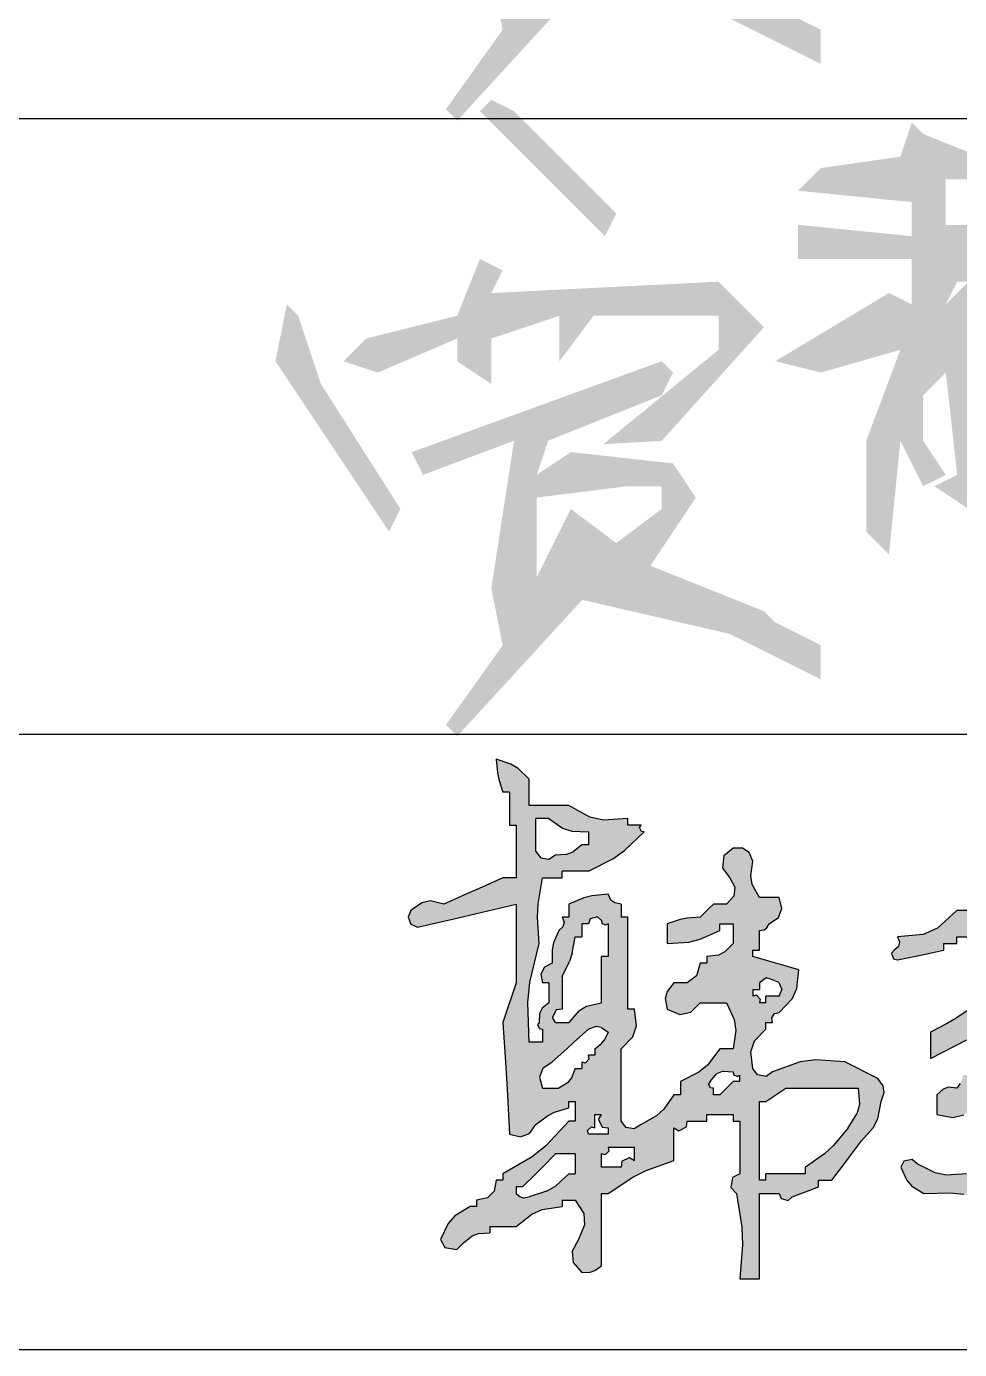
# Model space of a CAD drawing. Extents: x 6128144 to 12201635, y -1670122 to -706096.
# Drawn here: x 6675517 to 6676502, y -751340 to -749942 of the extents above; entities that cross this region are included whole.
import ezdxf

# ---------------------------------------------------------------- set-up
doc = ezdxf.new("R2010")
doc.units = 0
doc.header["$LTSCALE"] = 1000
doc.header["$MEASUREMENT"] = 0
doc.layers.get('0').update_dxf_attribs({"linetype": 'CONTINUOUS'})

# ---------------------------------------------------------------- blocks, each defined once
blk = doc.blocks.new('韩超')
h = blk.add_hatch(color=256)
h.dxf.hatch_style = 1
h.paths.add_polyline_path([(0.787849, 0.514197), (0.777955, 0.527898), (0.77346, 0.562754), (0.78123, 0.586063), (0.805739, 0.61125), (0.805739, 0.625142), (0.819631, 0.625142), (0.818004, 0.635027), (0.823773, 0.643681), (0.833523, 0.64598), (0.860867, 0.674873), (0.870953, 0.696725), (0.875199, 0.736279), (0.836353, 0.74757), (0.816903, 0.753127), (0.777955, 0.764063), (0.777955, 0.777955), (0.791847, 0.777955), (0.791847, 0.819631), (0.801775, 0.820971), (0.80763, 0.824875), (0.812685, 0.833523), (0.832189, 0.847055), (0.839321, 0.866071), (0.833523, 0.889091), (0.791847, 0.889091), (0.776856, 0.916298), (0.7735, 0.934755), (0.777955, 0.965498), (0.770329, 0.984025), (0.756314, 0.993368), (0.736279, 0.993282), (0.716867, 0.977277), (0.713907, 0.950644), (0.729333, 0.930768), (0.740061, 0.911103), (0.737625, 0.891618), (0.722387, 0.875199), (0.694603, 0.875199), (0.683489, 0.864086), (0.677932, 0.858529), (0.666819, 0.847415), (0.638572, 0.845181), (0.624291, 0.842325), (0.597358, 0.833523), (0.597358, 0.791847), (0.643081, 0.794876), (0.666726, 0.800787), (0.708495, 0.819631), (0.708495, 0.833523), (0.736279, 0.833523), (0.736279, 0.791847), (0.718733, 0.774249), (0.705317, 0.767541), (0.680711, 0.764063), (0.680711, 0.750171), (0.666819, 0.750171), (0.658732, 0.72359), (0.639033, 0.708815), (0.61125, 0.708495), (0.596777, 0.690733), (0.592946, 0.675409), (0.597358, 0.652926), (0.623512, 0.642026), (0.64687, 0.646697), (0.666819, 0.666819), (0.722387, 0.666819), (0.738834, 0.631134), (0.742077, 0.608437), (0.736279, 0.569574), (0.708495, 0.569574), (0.682162, 0.535076), (0.663824, 0.519794), (0.625142, 0.500114), (0.625142, 0.47233), (0.61125, 0.47233), (0.589715, 0.441777), (0.574435, 0.428025), (0.54179, 0.409816), (0.527664, 0.400538), (0.510468, 0.403404), (0.500114, 0.416762), (0.500114, 0.569574), (0.524623, 0.594762), (0.532393, 0.618071), (0.527898, 0.652926), (0.514006, 0.652926), (0.514006, 0.847415), (0.500114, 0.847415), (0.500114, 0.875199), (0.486416, 0.877514), (0.478388, 0.883536), (0.47233, 0.896037), (0.438162, 0.892345), (0.420863, 0.888021), (0.388977, 0.875199), (0.388977, 0.847415), (0.375085, 0.847415), (0.379444, 0.836821), (0.376971, 0.826928), (0.368139, 0.819631), (0.356965, 0.793593), (0.353947, 0.778504), (0.354247, 0.750171), (0.337644, 0.741703), (0.330222, 0.726858), (0.333409, 0.708495), (0.347301, 0.708495), (0.347301, 0.666819), (0.332737, 0.655189), (0.327028, 0.643772), (0.326463, 0.625142), (0.32344, 0.619715), (0.327253, 0.612088), (0.333409, 0.61125), (0.333409, 0.583466), (0.305625, 0.583466), (0.302565, 0.667178), (0.306887, 0.710398), (0.326463, 0.791847), (0.3234, 0.8474), (0.32482, 0.875797), (0.333409, 0.930768), (0.375085, 0.930768), (0.375085, 0.94466), (0.430654, 0.94466), (0.482374, 0.970498), (0.50707, 0.987931), (0.548736, 1.028012), (0.542559, 1.028676), (0.538615, 1.036564), (0.54179, 1.041904), (0.514006, 1.041904), (0.514006, 1.055796), (0.462884, 1.052445), (0.433869, 1.058893), (0.388977, 1.08358), (0.305625, 1.08358), (0.305625, 1.139148), (0.281985, 1.161307), (0.266841, 1.170393), (0.236165, 1.180825), (0.238399, 1.152578), (0.241255, 1.138297), (0.250057, 1.111364), (0.263949, 1.111364), (0.263949, 1.041904), (0.277841, 1.041904), (0.277841, 0.930768), (0.250057, 0.930768), (0.200194, 0.90821), (0.175186, 0.897095), (0.125028, 0.875199), (0.097454, 0.881715), (0.078516, 0.877928), (0.055568, 0.861307), (0.050109, 0.847376), (0.0559, 0.8329), (0.06946, 0.826577), (0.152955, 0.845407), (0.194635, 0.855133), (0.277841, 0.875199), (0.277841, 0.708495), (0.266727, 0.675154), (0.261171, 0.658483), (0.250057, 0.625142), (0.255939, 0.530696), (0.258718, 0.483462), (0.263949, 0.388977), (0.286969, 0.38318), (0.305985, 0.390311), (0.319517, 0.409816), (0.344599, 0.428141), (0.359268, 0.435475), (0.388977, 0.444546), (0.388977, 0.458438), (0.40287, 0.458438), (0.40287, 0.416762), (0.388977, 0.416762), (0.340729, 0.364454), (0.31168, 0.341215), (0.250057, 0.305625), (0.250057, 0.291733), (0.236165, 0.291733), (0.231424, 0.268639), (0.217583, 0.254798), (0.194489, 0.250057), (0.194489, 0.236165), (0.180597, 0.236165), (0.148793, 0.216524), (0.134276, 0.200394), (0.118082, 0.166705), (0.127514, 0.14947), (0.152825, 0.145854), (0.166705, 0.159759), (0.185336, 0.17447), (0.198563, 0.17943), (0.222273, 0.180597), (0.222273, 0.194489), (0.277841, 0.194489), (0.311245, 0.220472), (0.333233, 0.229896), (0.375085, 0.236165), (0.375085, 0.250057), (0.40287, 0.250057), (0.420685, 0.221738), (0.422698, 0.197582), (0.409816, 0.166705), (0.396068, 0.142401), (0.398473, 0.118345), (0.416762, 0.097244), (0.43433, 0.097627), (0.444154, 0.100901), (0.458438, 0.111136), (0.458438, 0.263949), (0.47233, 0.263949), (0.524193, 0.298154), (0.552768, 0.312442), (0.61125, 0.333409), (0.61125, 0.40287), (0.621931, 0.39652), (0.637706, 0.404407), (0.639034, 0.416762), (0.680711, 0.416762), (0.680711, 0.430654), (0.736279, 0.430654), (0.736279, 0.416762), (0.750171, 0.416762), (0.750171, 0.305625), (0.735269, 0.297653), (0.731714, 0.276323), (0.743225, 0.263949), (0.754517, 0.192544), (0.755945, 0.155413), (0.750171, 0.083352), (0.791847, 0.083352), (0.791847, 0.263949), (0.833523, 0.263949), (0.837499, 0.253205), (0.852744, 0.249394), (0.861307, 0.257003), (0.883535, 0.265338), (0.894648, 0.269506), (0.916876, 0.277841), (0.916876, 0.291733), (0.94466, 0.291733), (0.969894, 0.324902), (0.982398, 0.341574), (1.007174, 0.375085), (1.032146, 0.402761), (1.041693, 0.421855), (1.04885, 0.458438), (1.055218, 0.477023), (1.053221, 0.491001), (1.041904, 0.50706), (0.972444, 0.54179), (0.910919, 0.546316), (0.877697, 0.541786), (0.819631, 0.520952), (0.805828, 0.5112)])
h.paths.add_polyline_path([(0.791847, 0.458438), (0.805739, 0.458438), (0.82241, 0.469551), (0.847415, 0.486222), (1.000228, 0.486222), (1.003038, 0.45197), (0.997988, 0.431769), (0.97939, 0.40287), (0.948039, 0.36501), (0.929334, 0.347744), (0.889091, 0.319517), (0.889091, 0.305625), (0.805739, 0.305625), (0.805739, 0.291733), (0.791847, 0.291733)], flags=16)
h.paths.add_polyline_path([(0.750171, 0.500114), (0.736279, 0.500114), (0.725165, 0.489), (0.719608, 0.483443), (0.708495, 0.47233), (0.694603, 0.47233), (0.694603, 0.486222), (0.688447, 0.48706), (0.684633, 0.494686), (0.687657, 0.500114), (0.701182, 0.516386), (0.715167, 0.52238), (0.736279, 0.520952), (0.736943, 0.514775), (0.744831, 0.510831), (0.750171, 0.514006)], flags=16)
h.paths.add_polyline_path([(0.791847, 0.666819), (0.793521, 0.674497), (0.785633, 0.682384), (0.777955, 0.680711), (0.777955, 0.694603), (0.791847, 0.694603), (0.792194, 0.70849), (0.806202, 0.718996), (0.819631, 0.715441), (0.833192, 0.709118), (0.838982, 0.694641), (0.833523, 0.680711), (0.805739, 0.680711), (0.805739, 0.666819)], flags=16)
h.paths.add_polyline_path([(0.527898, 0.361193), (0.527898, 0.333409), (0.517217, 0.339759), (0.501443, 0.331871), (0.500114, 0.319517), (0.458438, 0.319517), (0.458438, 0.347301), (0.466116, 0.345628), (0.474003, 0.353515), (0.47233, 0.361193)], flags=16)
h.paths.add_polyline_path([(0.47233, 0.40287), (0.47233, 0.388977), (0.430654, 0.388977), (0.42898, 0.396656), (0.436867, 0.404543), (0.444546, 0.40287), (0.444546, 0.430654), (0.458438, 0.430654), (0.452088, 0.419973), (0.459976, 0.404198)], flags=16)
h.paths.add_polyline_path([(0.47233, 0.604304), (0.464836, 0.588169), (0.458643, 0.580427), (0.444546, 0.569574), (0.444546, 0.555682), (0.430654, 0.555682), (0.432327, 0.548004), (0.42444, 0.540117), (0.416762, 0.54179), (0.416762, 0.527898), (0.40287, 0.527898), (0.39467, 0.507807), (0.386422, 0.49791), (0.368139, 0.486222), (0.333409, 0.486222), (0.327612, 0.509242), (0.334743, 0.528258), (0.354247, 0.54179), (0.384775, 0.569612), (0.400056, 0.583504), (0.430654, 0.61125), (0.446814, 0.616197), (0.458647, 0.614224)], flags=16)
h.paths.add_polyline_path([(0.458438, 0.666819), (0.426908, 0.659351), (0.410404, 0.649448), (0.388977, 0.625142), (0.361193, 0.625142), (0.354844, 0.635823), (0.362731, 0.651598), (0.375085, 0.652926), (0.375085, 0.722387), (0.390598, 0.753922), (0.396359, 0.771203), (0.40287, 0.805739), (0.416762, 0.805739), (0.416762, 0.833523), (0.430654, 0.833523), (0.434629, 0.844267), (0.449874, 0.848078), (0.458438, 0.840469), (0.459102, 0.834292), (0.466989, 0.830348), (0.47233, 0.833523), (0.47233, 0.764063), (0.458438, 0.764063)], flags=16)
h.paths.add_polyline_path([(0.40287, 0.347301), (0.40287, 0.305625), (0.388977, 0.305625), (0.360889, 0.27915), (0.342496, 0.268422), (0.305625, 0.257003), (0.294367, 0.254885), (0.286778, 0.256782), (0.277841, 0.263949), (0.277841, 0.277841), (0.291733, 0.277841), (0.319459, 0.305683), (0.333352, 0.319575), (0.361193, 0.347301)], flags=16)
h.paths.add_polyline_path([(0.430654, 1.000228), (0.416762, 1.000228), (0.39813, 0.985517), (0.384903, 0.980557), (0.361193, 0.97939), (0.347067, 0.970112), (0.329871, 0.972978), (0.319517, 0.986336), (0.319517, 1.055796), (0.347301, 1.055796), (0.376072, 1.035613), (0.395527, 1.029128), (0.430654, 1.028012)], flags=16)
h = blk.add_hatch(color=256)
h.dxf.hatch_style = 1
h.paths.add_polyline_path([(1.542018, 0.208381), (1.519791, 0.219494), (1.508677, 0.225051), (1.48645, 0.236165), (1.416989, 0.236165), (1.371255, 0.264232), (1.344642, 0.274582), (1.291961, 0.284787), (1.328443, 0.335457), (1.345237, 0.362046), (1.375313, 0.416762), (1.391241, 0.446575), (1.394603, 0.466747), (1.389205, 0.500114), (1.375313, 0.500114), (1.375313, 0.514006), (1.291961, 0.514006), (1.291961, 0.527898), (1.305853, 0.527898), (1.359796, 0.576664), (1.385101, 0.603375), (1.430881, 0.659873), (1.430881, 0.722387), (1.386427, 0.71683), (1.3642, 0.714052), (1.319745, 0.708495), (1.319745, 0.694603), (1.291961, 0.694603), (1.291961, 0.833523), (1.31926, 0.838693), (1.334923, 0.85044), (1.347529, 0.875199), (1.381781, 0.872389), (1.401982, 0.877439), (1.430881, 0.896037), (1.450883, 0.906123), (1.460131, 0.922307), (1.458666, 0.94466), (1.401114, 0.937345), (1.371819, 0.928557), (1.319745, 0.902983), (1.319745, 0.889091), (1.278069, 0.889091), (1.278069, 0.958552), (1.291961, 0.958552), (1.291961, 1.139148), (1.285806, 1.138304), (1.281086, 1.140664), (1.278069, 1.146094), (1.267308, 1.150023), (1.257931, 1.147679), (1.250285, 1.139148), (1.250285, 1.000228), (1.236393, 1.000228), (1.236393, 0.861307), (1.208609, 0.861307), (1.168183, 0.824416), (1.138053, 0.811024), (1.08358, 0.805739), (1.087939, 0.795145), (1.085465, 0.785252), (1.076634, 0.777955), (1.071121, 0.771113), (1.075065, 0.759282), (1.08358, 0.757117), (1.122533, 0.76519), (1.141984, 0.769358), (1.180825, 0.777955), (1.180825, 0.791847), (1.208609, 0.791847), (1.208609, 0.805739), (1.250285, 0.805739), (1.250285, 0.708495), (1.236393, 0.708495), (1.236393, 0.652926), (1.203973, 0.631977), (1.187234, 0.622213), (1.15304, 0.604304), (1.15304, 0.548736), (1.229739, 0.588318), (1.266619, 0.612432), (1.333637, 0.666819), (1.375313, 0.666819), (1.366995, 0.654381), (1.363975, 0.646831), (1.361421, 0.632088), (1.335054, 0.599814), (1.316435, 0.58585), (1.278069, 0.569574), (1.278069, 0.555682), (1.264177, 0.555682), (1.26415, 0.539965), (1.25211, 0.527924), (1.236393, 0.527898), (1.236393, 0.514006), (1.222501, 0.514006), (1.219217, 0.502022), (1.216226, 0.496039), (1.208609, 0.486222), (1.191149, 0.488205), (1.17971, 0.484393), (1.166932, 0.47233), (1.166932, 0.430654), (1.200708, 0.424307), (1.223469, 0.429997), (1.250285, 0.451492), (1.27048, 0.461183), (1.283894, 0.46286), (1.305853, 0.458438), (1.305853, 0.47233), (1.333637, 0.47233), (1.333637, 0.458438), (1.339793, 0.4576), (1.343606, 0.449973), (1.340583, 0.444546), (1.32937, 0.406076), (1.316213, 0.38634), (1.285015, 0.361193), (1.229447, 0.305625), (1.187056, 0.302553), (1.163204, 0.307323), (1.125256, 0.326463), (1.114566, 0.33576), (1.096818, 0.332211), (1.090526, 0.319517), (1.102438, 0.292491), (1.113943, 0.279343), (1.139148, 0.263949), (1.194983, 0.265062), (1.223561, 0.262204), (1.278069, 0.250057), (1.289183, 0.238943), (1.294739, 0.233386), (1.305853, 0.222273), (1.320568, 0.231877), (1.341519, 0.224893), (1.347529, 0.208381), (1.389205, 0.208381), (1.389205, 0.194489), (1.439628, 0.1998), (1.468259, 0.195028), (1.514234, 0.173651), (1.635959, 0.161998), (1.69773, 0.160594), (1.819859, 0.166705), (1.833779, 0.185933), (1.852296, 0.192877), (1.875427, 0.187543), (1.930995, 0.198656), (1.958779, 0.204213), (2.014348, 0.215327), (2.025534, 0.209917), (2.039748, 0.217024), (2.042132, 0.229219), (2.049428, 0.23805), (2.059322, 0.240524), (2.069916, 0.236165), (2.069916, 0.250057), (2.083808, 0.250057), (2.098401, 0.26772), (2.118188, 0.272666), (2.139376, 0.263949), (2.133917, 0.27788), (2.139708, 0.292356), (2.153268, 0.298679), (2.133073, 0.308371), (2.119659, 0.310047), (2.0977, 0.305625), (2.086586, 0.294512), (2.08103, 0.288955), (2.069916, 0.277841), (2.042132, 0.277841), (2.042132, 0.263949), (1.946785, 0.245868), (1.899372, 0.234712), (1.805967, 0.208381)])
for p, q in [((0.266841, 1.170393), (0.236165, 1.180825)), ((0.236165, 1.180825), (0.238399, 1.152578)), ((0.238399, 1.152578), (0.241255, 1.138297)), ((0.281985, 1.161307), (0.266841, 1.170393)), ((0.305625, 1.139148), (0.281985, 1.161307)), ((0.241255, 1.138297), (0.250057, 1.111364)), ((0.305625, 1.08358), (0.305625, 1.139148)), ((0.263949, 1.111364), (0.250057, 1.111364)), ((0.263949, 1.111364), (0.263949, 1.041904)), ((0.388977, 1.08358), (0.305625, 1.08358)), ((0.433869, 1.058893), (0.388977, 1.08358)), ((0.263949, 1.041904), (0.277841, 1.041904)), ((0.277841, 1.041904), (0.277841, 0.930768)), ((0.319517, 0.986336), (0.319517, 1.055796)), ((0.347301, 1.055796), (0.319517, 1.055796)), ((0.347301, 1.055796), (0.376072, 1.035613)), ((0.376072, 1.035613), (0.395527, 1.029128)), ((0.462884, 1.052445), (0.433869, 1.058893)), ((0.514006, 1.055796), (0.462884, 1.052445)), ((0.514006, 1.041904), (0.514006, 1.055796)), ((0.54179, 1.041904), (0.514006, 1.041904)), ((0.538615, 1.036564), (0.54179, 1.041904)), ((0.542559, 1.028676), (0.538615, 1.036564)), ((0.395527, 1.029128), (0.430654, 1.028012)), ((0.430654, 1.028012), (0.430654, 1.000228)), ((0.50707, 0.987931), (0.548736, 1.028012)), ((0.548736, 1.028012), (0.542559, 1.028676)), ((0.319517, 0.986336), (0.329871, 0.972978)), ((0.347067, 0.970112), (0.361193, 0.97939)), ((0.361193, 0.97939), (0.384903, 0.980557)), ((0.384903, 0.980557), (0.39813, 0.985517)), ((0.416762, 1.000228), (0.39813, 0.985517)), ((0.430654, 1.000228), (0.416762, 1.000228)), ((0.482374, 0.970498), (0.50707, 0.987931)), ((0.736279, 0.993282), (0.716867, 0.977277)), ((0.756314, 0.993368), (0.736279, 0.993282)), ((0.770329, 0.984025), (0.756314, 0.993368)), ((0.777955, 0.965498), (0.770329, 0.984025)), ((0.329871, 0.972978), (0.347067, 0.970112)), ((0.430654, 0.94466), (0.482374, 0.970498)), ((0.716867, 0.977277), (0.713907, 0.950644)), ((0.713907, 0.950644), (0.729333, 0.930768)), ((0.7735, 0.934755), (0.777955, 0.965498)), ((0.250057, 0.930768), (0.200194, 0.90821)), ((0.277841, 0.930768), (0.250057, 0.930768)), ((0.32482, 0.875797), (0.333409, 0.930768)), ((0.333409, 0.930768), (0.375085, 0.930768)), ((0.375085, 0.930768), (0.375085, 0.94466)), ((0.430654, 0.94466), (0.375085, 0.94466)), ((0.729333, 0.930768), (0.740061, 0.911103)), ((0.776856, 0.916298), (0.7735, 0.934755)), ((0.175186, 0.897095), (0.125028, 0.875199)), ((0.200194, 0.90821), (0.175186, 0.897095)), ((0.47233, 0.896037), (0.438162, 0.892345)), ((0.478388, 0.883536), (0.47233, 0.896037)), ((0.740061, 0.911103), (0.737625, 0.891618)), ((0.791847, 0.889091), (0.776856, 0.916298)), ((0.078516, 0.877928), (0.055568, 0.861307)), ((0.097454, 0.881715), (0.078516, 0.877928)), ((0.125028, 0.875199), (0.097454, 0.881715)), ((0.194635, 0.855133), (0.277841, 0.875199)), ((0.277841, 0.875199), (0.277841, 0.708495)), ((0.3234, 0.8474), (0.32482, 0.875797)), ((0.420863, 0.888021), (0.388977, 0.875199)), ((0.388977, 0.875199), (0.388977, 0.847415)), ((0.438162, 0.892345), (0.420863, 0.888021)), ((0.486416, 0.877514), (0.478388, 0.883536)), ((0.500114, 0.875199), (0.486416, 0.877514)), ((0.500114, 0.875199), (0.500114, 0.847415)), ((0.694603, 0.875199), (0.683489, 0.864086)), ((0.722387, 0.875199), (0.694603, 0.875199)), ((0.737625, 0.891618), (0.722387, 0.875199)), ((0.833523, 0.889091), (0.791847, 0.889091)), ((0.839321, 0.866071), (0.833523, 0.889091)), ((0.055568, 0.861307), (0.050109, 0.847376)), ((0.050109, 0.847376), (0.0559, 0.8329)), ((0.06946, 0.826577), (0.152955, 0.845407)), ((0.152955, 0.845407), (0.194635, 0.855133)), ((0.326463, 0.791847), (0.3234, 0.8474)), ((0.388977, 0.847415), (0.375085, 0.847415)), ((0.375085, 0.847415), (0.379444, 0.836821)), ((0.434629, 0.844267), (0.430654, 0.833523)), ((0.449874, 0.848078), (0.434629, 0.844267)), ((0.458438, 0.840469), (0.449874, 0.848078)), ((0.458438, 0.840469), (0.459102, 0.834292)), ((0.514006, 0.847415), (0.500114, 0.847415)), ((0.514006, 0.652926), (0.514006, 0.847415)), ((0.624291, 0.842325), (0.597358, 0.833523)), ((0.638572, 0.845181), (0.624291, 0.842325)), ((0.666819, 0.847415), (0.638572, 0.845181)), ((0.677932, 0.858529), (0.666819, 0.847415)), ((0.683489, 0.864086), (0.677932, 0.858529)), ((0.812685, 0.833523), (0.832189, 0.847055)), ((0.832189, 0.847055), (0.839321, 0.866071)), ((1.208609, 0.861307), (1.168183, 0.824416)), ((1.236393, 0.861307), (1.208609, 0.861307)), ((0.0559, 0.8329), (0.06946, 0.826577)), ((0.368139, 0.819631), (0.356965, 0.793593)), ((0.376971, 0.826928), (0.368139, 0.819631)), ((0.379444, 0.836821), (0.376971, 0.826928)), ((0.416762, 0.833523), (0.416762, 0.805739)), ((0.430654, 0.833523), (0.416762, 0.833523)), ((0.466989, 0.830348), (0.459102, 0.834292)), ((0.47233, 0.833523), (0.466989, 0.830348)), ((0.47233, 0.833523), (0.47233, 0.764063)), ((0.597358, 0.833523), (0.597358, 0.791847)), ((0.666726, 0.800787), (0.708495, 0.819631)), ((0.708495, 0.833523), (0.736279, 0.833523)), ((0.708495, 0.819631), (0.708495, 0.833523)), ((0.736279, 0.833523), (0.736279, 0.791847)), ((0.791847, 0.819631), (0.801775, 0.820971)), ((0.791847, 0.777955), (0.791847, 0.819631)), ((0.801775, 0.820971), (0.80763, 0.824875)), ((0.80763, 0.824875), (0.812685, 0.833523)), ((1.138053, 0.811024), (1.08358, 0.805739)), ((1.168183, 0.824416), (1.138053, 0.811024)), ((0.306887, 0.710398), (0.326463, 0.791847)), ((0.356965, 0.793593), (0.353947, 0.778504)), ((0.396359, 0.771203), (0.40287, 0.805739)), ((0.40287, 0.805739), (0.416762, 0.805739)), ((0.597358, 0.791847), (0.643081, 0.794876)), ((0.643081, 0.794876), (0.666726, 0.800787)), ((0.736279, 0.791847), (0.718733, 0.774249)), ((1.085465, 0.785252), (1.076634, 0.777955)), ((1.08358, 0.805739), (1.087939, 0.795145)), ((1.087939, 0.795145), (1.085465, 0.785252)), ((1.180825, 0.791847), (1.208609, 0.791847)), ((1.180825, 0.791847), (1.180825, 0.777955)), ((1.208609, 0.791847), (1.208609, 0.805739)), ((1.208609, 0.805739), (1.250285, 0.805739)), ((0.353947, 0.778504), (0.354247, 0.750171)), ((0.396359, 0.771203), (0.390598, 0.753922)), ((0.47233, 0.764063), (0.458438, 0.764063)), ((0.458438, 0.666819), (0.458438, 0.764063)), ((0.705317, 0.767541), (0.680711, 0.764063)), ((0.680711, 0.764063), (0.680711, 0.750171)), ((0.718733, 0.774249), (0.705317, 0.767541)), ((0.777955, 0.777955), (0.791847, 0.777955)), ((0.777955, 0.764063), (0.777955, 0.777955)), ((0.816903, 0.753127), (0.777955, 0.764063)), ((1.076634, 0.777955), (1.071121, 0.771113)), ((1.071121, 0.771113), (1.075065, 0.759282)), ((1.075065, 0.759282), (1.08358, 0.757117)), ((1.08358, 0.757117), (1.122533, 0.76519)), ((1.122533, 0.76519), (1.141984, 0.769358)), ((1.141984, 0.769358), (1.180825, 0.777955)), ((0.337644, 0.741703), (0.330222, 0.726858)), ((0.330222, 0.726858), (0.333409, 0.708495)), ((0.354247, 0.750171), (0.337644, 0.741703)), ((0.375085, 0.722387), (0.390598, 0.753922)), ((0.666819, 0.750171), (0.658732, 0.72359)), ((0.680711, 0.750171), (0.666819, 0.750171)), ((0.836353, 0.74757), (0.816903, 0.753127)), ((0.875199, 0.736279), (0.836353, 0.74757)), ((0.870953, 0.696725), (0.875199, 0.736279)), ((0.277841, 0.708495), (0.266727, 0.675154)), ((0.302565, 0.667178), (0.306887, 0.710398)), ((0.347301, 0.708495), (0.333409, 0.708495)), ((0.347301, 0.708495), (0.347301, 0.666819)), ((0.375085, 0.722387), (0.375085, 0.652926)), ((0.61125, 0.708495), (0.596777, 0.690733)), ((0.639033, 0.708815), (0.61125, 0.708495)), ((0.658732, 0.72359), (0.639033, 0.708815)), ((0.792194, 0.70849), (0.791847, 0.694603)), ((0.806202, 0.718996), (0.792194, 0.70849)), ((0.819631, 0.715441), (0.806202, 0.718996)), ((0.833192, 0.709118), (0.819631, 0.715441)), ((0.833192, 0.709118), (0.838982, 0.694641)), ((0.266727, 0.675154), (0.261171, 0.658483)), ((0.596777, 0.690733), (0.592946, 0.675409)), ((0.592946, 0.675409), (0.597358, 0.652926)), ((0.777955, 0.694603), (0.777955, 0.680711)), ((0.777955, 0.694603), (0.791847, 0.694603)), ((0.785633, 0.682384), (0.777955, 0.680711)), ((0.785633, 0.682384), (0.793521, 0.674497)), ((0.793521, 0.674497), (0.791847, 0.666819)), ((0.833523, 0.680711), (0.805739, 0.680711)), ((0.805739, 0.666819), (0.805739, 0.680711)), ((0.833523, 0.680711), (0.838982, 0.694641)), ((0.833523, 0.64598), (0.860867, 0.674873)), ((0.860867, 0.674873), (0.870953, 0.696725)), ((0.261171, 0.658483), (0.250057, 0.625142)), ((0.305625, 0.583466), (0.302565, 0.667178)), ((0.327028, 0.643772), (0.326463, 0.625142)), ((0.332737, 0.655189), (0.327028, 0.643772)), ((0.347301, 0.666819), (0.332737, 0.655189)), ((0.362731, 0.651598), (0.354844, 0.635823)), ((0.375085, 0.652926), (0.362731, 0.651598)), ((0.410404, 0.649448), (0.388977, 0.625142)), ((0.410404, 0.649448), (0.426908, 0.659351)), ((0.426908, 0.659351), (0.458438, 0.666819)), ((0.527898, 0.652926), (0.514006, 0.652926)), ((0.532393, 0.618071), (0.527898, 0.652926)), ((0.597358, 0.652926), (0.623512, 0.642026)), ((0.623512, 0.642026), (0.64687, 0.646697)), ((0.64687, 0.646697), (0.666819, 0.666819)), ((0.666819, 0.666819), (0.722387, 0.666819)), ((0.722387, 0.666819), (0.738834, 0.631134)), ((0.805739, 0.666819), (0.791847, 0.666819)), ((0.818004, 0.635027), (0.823773, 0.643681)), ((0.823773, 0.643681), (0.833523, 0.64598)), ((1.236393, 0.652926), (1.203973, 0.631977)), ((0.250057, 0.625142), (0.255939, 0.530696)), ((0.326463, 0.625142), (0.32344, 0.619715)), ((0.32344, 0.619715), (0.327253, 0.612088)), ((0.361193, 0.625142), (0.354844, 0.635823)), ((0.361193, 0.625142), (0.388977, 0.625142)), ((0.446814, 0.616197), (0.430654, 0.61125)), ((0.458647, 0.614224), (0.446814, 0.616197)), ((0.524623, 0.594762), (0.532393, 0.618071)), ((0.738834, 0.631134), (0.742077, 0.608437)), ((0.805739, 0.61125), (0.805739, 0.625142)), ((0.805739, 0.625142), (0.819631, 0.625142)), ((0.819631, 0.625142), (0.818004, 0.635027)), ((1.187234, 0.622213), (1.15304, 0.604304)), ((1.203973, 0.631977), (1.187234, 0.622213)), ((0.327253, 0.612088), (0.333409, 0.61125)), ((0.333409, 0.61125), (0.333409, 0.583466)), ((0.430654, 0.61125), (0.400056, 0.583504)), ((0.458643, 0.580427), (0.464836, 0.588169)), ((0.458647, 0.614224), (0.47233, 0.604304)), ((0.47233, 0.604304), (0.464836, 0.588169)), ((0.500114, 0.569574), (0.524623, 0.594762)), ((0.742077, 0.608437), (0.736279, 0.569574)), ((0.78123, 0.586063), (0.805739, 0.61125)), ((1.15304, 0.604304), (1.15304, 0.548736)), ((1.15304, 0.548736), (1.229739, 0.588318)), ((0.333409, 0.583466), (0.305625, 0.583466)), ((0.384775, 0.569612), (0.354247, 0.54179)), ((0.384775, 0.569612), (0.400056, 0.583504)), ((0.444546, 0.569574), (0.458643, 0.580427)), ((0.444546, 0.569574), (0.444546, 0.555682)), ((0.500114, 0.416762), (0.500114, 0.569574)), ((0.708495, 0.569574), (0.682162, 0.535076)), ((0.736279, 0.569574), (0.708495, 0.569574)), ((0.77346, 0.562754), (0.78123, 0.586063)), ((0.777955, 0.527898), (0.77346, 0.562754)), ((0.334743, 0.528258), (0.354247, 0.54179)), ((0.416762, 0.54179), (0.416762, 0.527898)), ((0.416762, 0.54179), (0.42444, 0.540117)), ((0.432327, 0.548004), (0.42444, 0.540117)), ((0.432327, 0.548004), (0.430654, 0.555682)), ((0.444546, 0.555682), (0.430654, 0.555682)), ((0.682162, 0.535076), (0.663824, 0.519794)), ((0.877697, 0.541786), (0.819631, 0.520952)), ((0.910919, 0.546316), (0.877697, 0.541786)), ((0.972444, 0.54179), (0.910919, 0.546316)), ((1.041904, 0.50706), (0.972444, 0.54179)), ((0.255939, 0.530696), (0.258718, 0.483462)), ((0.334743, 0.528258), (0.327612, 0.509242)), ((0.327612, 0.509242), (0.333409, 0.486222)), ((0.39467, 0.507807), (0.386422, 0.49791)), ((0.40287, 0.527898), (0.39467, 0.507807)), ((0.40287, 0.527898), (0.416762, 0.527898)), ((0.663824, 0.519794), (0.625142, 0.500114)), ((0.687657, 0.500114), (0.701182, 0.516386)), ((0.715167, 0.52238), (0.701182, 0.516386)), ((0.715167, 0.52238), (0.736279, 0.520952)), ((0.736279, 0.520952), (0.736943, 0.514775)), ((0.744831, 0.510831), (0.736943, 0.514775)), ((0.744831, 0.510831), (0.750171, 0.514006)), ((0.750171, 0.500114), (0.750171, 0.514006)), ((0.787849, 0.514197), (0.777955, 0.527898)), ((0.805828, 0.5112), (0.787849, 0.514197)), ((0.819631, 0.520952), (0.805828, 0.5112)), ((1.053221, 0.491001), (1.041904, 0.50706)), ((0.258718, 0.483462), (0.263949, 0.388977)), ((0.333409, 0.486222), (0.368139, 0.486222)), ((0.386422, 0.49791), (0.368139, 0.486222)), ((0.625142, 0.500114), (0.625142, 0.47233)), ((0.687657, 0.500114), (0.684633, 0.494686)), ((0.688447, 0.48706), (0.684633, 0.494686)), ((0.694603, 0.486222), (0.688447, 0.48706)), ((0.694603, 0.47233), (0.694603, 0.486222)), ((0.719608, 0.483443), (0.708495, 0.47233)), ((0.725165, 0.489), (0.719608, 0.483443)), ((0.725165, 0.489), (0.736279, 0.500114)), ((0.750171, 0.500114), (0.736279, 0.500114)), ((0.82241, 0.469551), (0.847415, 0.486222)), ((0.847415, 0.486222), (1.000228, 0.486222)), ((1.000228, 0.486222), (1.003038, 0.45197)), ((1.04885, 0.458438), (1.055218, 0.477023)), ((1.055218, 0.477023), (1.053221, 0.491001)), ((1.17971, 0.484393), (1.166932, 0.47233)), ((1.191149, 0.488205), (1.17971, 0.484393)), ((1.208609, 0.486222), (1.191149, 0.488205)), ((1.216226, 0.496039), (1.208609, 0.486222)), ((0.388977, 0.458438), (0.40287, 0.458438)), ((0.388977, 0.444546), (0.388977, 0.458438)), ((0.40287, 0.458438), (0.40287, 0.416762)), ((0.61125, 0.47233), (0.589715, 0.441777)), ((0.625142, 0.47233), (0.61125, 0.47233)), ((0.708495, 0.47233), (0.694603, 0.47233)), ((0.791847, 0.458438), (0.805739, 0.458438)), ((0.791847, 0.291733), (0.791847, 0.458438)), ((0.805739, 0.458438), (0.82241, 0.469551)), ((1.003038, 0.45197), (0.997988, 0.431769)), ((1.041693, 0.421855), (1.04885, 0.458438)), ((1.166932, 0.47233), (1.166932, 0.430654)), ((0.319517, 0.409816), (0.344599, 0.428141)), ((0.344599, 0.428141), (0.359268, 0.435475)), ((0.359268, 0.435475), (0.388977, 0.444546)), ((0.444546, 0.430654), (0.458438, 0.430654)), ((0.444546, 0.40287), (0.444546, 0.430654)), ((0.452088, 0.419973), (0.458438, 0.430654)), ((0.452088, 0.419973), (0.459976, 0.404198)), ((0.574435, 0.428025), (0.54179, 0.409816)), ((0.589715, 0.441777), (0.574435, 0.428025)), ((0.680711, 0.430654), (0.736279, 0.430654)), ((0.680711, 0.416762), (0.680711, 0.430654)), ((0.736279, 0.430654), (0.736279, 0.416762)), ((0.97939, 0.40287), (0.997988, 0.431769)), ((1.032146, 0.402761), (1.041693, 0.421855)), ((1.166932, 0.430654), (1.200708, 0.424307)), ((1.200708, 0.424307), (1.223469, 0.429997)), ((0.305985, 0.390311), (0.319517, 0.409816)), ((0.388977, 0.416762), (0.340729, 0.364454)), ((0.40287, 0.416762), (0.388977, 0.416762)), ((0.42898, 0.396656), (0.436867, 0.404543)), ((0.430654, 0.388977), (0.42898, 0.396656)), ((0.436867, 0.404543), (0.444546, 0.40287)), ((0.459976, 0.404198), (0.47233, 0.40287)), ((0.47233, 0.40287), (0.47233, 0.388977)), ((0.510468, 0.403404), (0.500114, 0.416762)), ((0.527664, 0.400538), (0.510468, 0.403404)), ((0.54179, 0.409816), (0.527664, 0.400538)), ((0.61125, 0.333409), (0.61125, 0.40287)), ((0.61125, 0.40287), (0.621931, 0.39652)), ((0.621931, 0.39652), (0.637706, 0.404407)), ((0.637706, 0.404407), (0.639034, 0.416762)), ((0.639034, 0.416762), (0.680711, 0.416762)), ((0.736279, 0.416762), (0.750171, 0.416762)), ((0.750171, 0.416762), (0.750171, 0.305625)), ((0.97939, 0.40287), (0.948039, 0.36501)), ((1.007174, 0.375085), (1.032146, 0.402761)), ((0.263949, 0.388977), (0.286969, 0.38318)), ((0.286969, 0.38318), (0.305985, 0.390311)), ((0.340729, 0.364454), (0.31168, 0.341215)), ((0.47233, 0.388977), (0.430654, 0.388977)), ((0.929334, 0.347744), (0.948039, 0.36501)), ((0.982398, 0.341574), (1.007174, 0.375085)), ((0.31168, 0.341215), (0.250057, 0.305625)), ((0.333352, 0.319575), (0.361193, 0.347301)), ((0.40287, 0.347301), (0.361193, 0.347301)), ((0.40287, 0.347301), (0.40287, 0.305625)), ((0.466116, 0.345628), (0.458438, 0.347301)), ((0.458438, 0.319517), (0.458438, 0.347301)), ((0.466116, 0.345628), (0.474003, 0.353515)), ((0.47233, 0.361193), (0.474003, 0.353515)), ((0.527898, 0.361193), (0.47233, 0.361193)), ((0.501443, 0.331871), (0.517217, 0.339759)), ((0.517217, 0.339759), (0.527898, 0.333409)), ((0.527898, 0.333409), (0.527898, 0.361193)), ((0.929334, 0.347744), (0.889091, 0.319517)), ((0.969894, 0.324902), (0.982398, 0.341574)), ((1.114566, 0.33576), (1.096818, 0.332211)), ((1.125256, 0.326463), (1.114566, 0.33576)), ((0.319459, 0.305683), (0.333352, 0.319575)), ((0.500114, 0.319517), (0.458438, 0.319517)), ((0.501443, 0.331871), (0.500114, 0.319517)), ((0.524193, 0.298154), (0.552768, 0.312442)), ((0.552768, 0.312442), (0.61125, 0.333409)), ((0.889091, 0.305625), (0.889091, 0.319517)), ((0.94466, 0.291733), (0.969894, 0.324902)), ((1.096818, 0.332211), (1.090526, 0.319517)), ((1.090526, 0.319517), (1.102438, 0.292491)), ((1.163204, 0.307323), (1.125256, 0.326463)), ((0.236165, 0.291733), (0.231424, 0.268639)), ((0.250057, 0.291733), (0.236165, 0.291733)), ((0.250057, 0.305625), (0.250057, 0.291733)), ((0.291733, 0.277841), (0.319459, 0.305683)), ((0.388977, 0.305625), (0.360889, 0.27915)), ((0.388977, 0.305625), (0.40287, 0.305625)), ((0.47233, 0.263949), (0.524193, 0.298154)), ((0.735269, 0.297653), (0.731714, 0.276323)), ((0.750171, 0.305625), (0.735269, 0.297653)), ((0.805739, 0.291733), (0.791847, 0.291733)), ((0.805739, 0.291733), (0.805739, 0.305625)), ((0.889091, 0.305625), (0.805739, 0.305625)), ((0.916876, 0.277841), (0.916876, 0.291733)), ((0.916876, 0.291733), (0.94466, 0.291733)), ((1.102438, 0.292491), (1.113943, 0.279343)), ((1.187056, 0.302553), (1.163204, 0.307323)), ((1.229447, 0.305625), (1.187056, 0.302553)), ((0.217583, 0.254798), (0.194489, 0.250057)), ((0.231424, 0.268639), (0.217583, 0.254798)), ((0.291733, 0.277841), (0.277841, 0.277841)), ((0.277841, 0.277841), (0.277841, 0.263949)), ((0.277841, 0.263949), (0.286778, 0.256782)), ((0.286778, 0.256782), (0.294367, 0.254885)), ((0.294367, 0.254885), (0.305625, 0.257003)), ((0.342496, 0.268422), (0.305625, 0.257003)), ((0.342496, 0.268422), (0.360889, 0.27915)), ((0.458438, 0.263949), (0.47233, 0.263949)), ((0.458438, 0.111136), (0.458438, 0.263949)), ((0.731714, 0.276323), (0.743225, 0.263949)), ((0.743225, 0.263949), (0.754517, 0.192544)), ((0.791847, 0.083352), (0.791847, 0.263949)), ((0.791847, 0.263949), (0.833523, 0.263949)), ((0.833523, 0.263949), (0.837499, 0.253205)), ((0.837499, 0.253205), (0.852744, 0.249394)), ((0.852744, 0.249394), (0.861307, 0.257003)), ((0.861307, 0.257003), (0.883535, 0.265338)), ((0.883535, 0.265338), (0.894648, 0.269506)), ((0.894648, 0.269506), (0.916876, 0.277841)), ((1.113943, 0.279343), (1.139148, 0.263949)), ((1.139148, 0.263949), (1.194983, 0.265062)), ((1.194983, 0.265062), (1.223561, 0.262204)), ((0.180597, 0.236165), (0.148793, 0.216524)), ((0.194489, 0.236165), (0.180597, 0.236165)), ((0.194489, 0.250057), (0.194489, 0.236165)), ((0.311245, 0.220472), (0.333233, 0.229896)), ((0.333233, 0.229896), (0.375085, 0.236165)), ((0.375085, 0.250057), (0.40287, 0.250057)), ((0.375085, 0.250057), (0.375085, 0.236165)), ((0.40287, 0.250057), (0.420685, 0.221738)), ((0.134276, 0.200394), (0.118082, 0.166705)), ((0.148793, 0.216524), (0.134276, 0.200394)), ((0.277841, 0.194489), (0.311245, 0.220472)), ((0.422698, 0.197582), (0.409816, 0.166705)), ((0.420685, 0.221738), (0.422698, 0.197582)), ((0.166705, 0.159759), (0.185336, 0.17447)), ((0.185336, 0.17447), (0.198563, 0.17943)), ((0.198563, 0.17943), (0.222273, 0.180597)), ((0.222273, 0.194489), (0.277841, 0.194489)), ((0.222273, 0.194489), (0.222273, 0.180597)), ((0.754517, 0.192544), (0.755945, 0.155413)), ((0.118082, 0.166705), (0.127514, 0.14947)), ((0.127514, 0.14947), (0.152825, 0.145854)), ((0.152825, 0.145854), (0.166705, 0.159759)), ((0.409816, 0.166705), (0.396068, 0.142401)), ((0.396068, 0.142401), (0.398473, 0.118345)), ((0.755945, 0.155413), (0.750171, 0.083352)), ((0.398473, 0.118345), (0.416762, 0.097244)), ((0.416762, 0.097244), (0.43433, 0.097627)), ((0.43433, 0.097627), (0.444154, 0.100901)), ((0.444154, 0.100901), (0.458438, 0.111136)), ((0.750171, 0.083352), (0.791847, 0.083352))]:
    blk.add_line(p, q)

msp = doc.modelspace()

# ---------------------------------------------------------------- hatches: boundary and pattern name
h = msp.add_hatch(color=0)
h.dxf.hatch_style = 1
h.paths.add_polyline_path([(6675827.5, -749669.9), (6675803.5, -749597.9), (6675791.5, -749585.9), (6675779.5, -749645.9), (6675899.5, -749825.9), (6675911.5, -749801.9)])
h.paths.add_polyline_path([(6675971.5, -749621.9), (6675971.5, -749645.9), (6676007.5, -749669.9), (6676007.5, -749621.9), (6676079.5, -749597.9), (6676079.5, -749645.9), (6676115.5, -749597.9), (6676247.5, -749597.9), (6676247.5, -749633.9), (6676125.7, -749733.6), (6676187.5, -749729.9), (6676295.5, -749609.9), (6676247.5, -749561.9), (6676007.5, -749573.9), (6676019.5, -749549.9), (6675995.5, -749537.9), (6675971.5, -749597.9), (6675875.5, -749621.9), (6675851.5, -749645.9), (6675887.5, -749657.9)])
h.paths.add_polyline_path([(6676187.5, -749681.9), (6676199.5, -749657.9), (6676187.5, -749645.9), (6675923.5, -749741.9), (6675935.5, -749765.9), (6676031.5, -749729.9), (6676007.5, -749885.9), (6676019.5, -749945.9), (6675959.5, -750029.9), (6675971.5, -750041.9), (6676103.5, -749897.9), (6676259.5, -749933.9), (6676355.5, -749981.9), (6676355.5, -749945.9), (6676307.5, -749921.9), (6676295.5, -749909.9), (6676175.5, -749861.9), (6676223.5, -749789.9), (6676199.5, -749753.9), (6676091.5, -749741.9), (6676055.5, -749765.9), (6676067.5, -749729.9)])
h.paths.add_polyline_path([(6676055.5, -749789.9), (6676151.5, -749777.9), (6676187.5, -749777.9), (6676187.5, -749801.9), (6676139.5, -749837.9), (6676091.5, -749801.9), (6676055.5, -749873.9)], flags=16)
h = msp.add_hatch(color=0)
h.dxf.hatch_style = 1
h.paths.add_polyline_path([(6676031.5, -750031.9), (6676007.5, -750019.9), (6675995.5, -750031.9), (6676127.5, -750163.9), (6676139.5, -750139.9)])
h = msp.add_hatch(color=0)
h.dxf.hatch_style = 1
h.paths.add_polyline_path([(6676523.5, -750079.9), (6676463.5, -750055.9), (6676451.5, -750043.9), (6676439.5, -750079.9), (6676355.5, -750091.9), (6676331.5, -750115.9), (6676451.5, -750127.9), (6676451.5, -750163.9), (6676331.5, -750151.9), (6676331.5, -750187.9), (6676451.5, -750187.9), (6676451.5, -750235.9), (6676427.5, -750223.9), (6676307.5, -750295.9), (6676355.5, -750307.9), (6676439.5, -750283.9), (6676403.5, -750379.9), (6676403.5, -750475.9), (6676427.5, -750499.9), (6676439.5, -750379.9), (6676463.5, -750427.9), (6676487.5, -750415.9), (6676463.5, -750379.9), (6676463.5, -750331.9), (6676487.5, -750307.9), (6676499.5, -750415.9), (6676475.5, -750427.9), (6676511.5, -750451.9), (6676535.5, -750415.9), (6676523.5, -750283.9), (6676595.5, -750259.9), (6676619.5, -750283.9), (6676643.5, -750271.9), (6676571.5, -750343.9), (6676595.5, -750367.9), (6676631.5, -750343.9), (6676643.5, -750487.9), (6676631.5, -750511.9), (6676607.5, -750463.9), (6676595.5, -750511.9), (6676631.5, -750559.9), (6676667.5, -750547.9), (6676667.5, -750355.9), (6676691.5, -750355.9), (6676739.5, -750307.9), (6676787.5, -750211.9), (6676895.5, -750187.9), (6676895.5, -750211.9), (6676859.5, -750199.9), (6676775.5, -750343.9), (6676799.5, -750355.9), (6676835.5, -750295.9), (6676883.5, -750259.9), (6676895.5, -750367.9), (6676943.5, -750367.9), (6676931.5, -750259.9), (6676979.5, -750271.9), (6677003.5, -750247.9), (6677039.5, -750247.9), (6677039.5, -750199.9), (6676991.5, -750115.9), (6676991.5, -750211.9), (6676979.5, -750235.9), (6676931.5, -750223.9), (6676931.5, -750175.9), (6676967.5, -750139.9), (6676955.5, -750115.9), (6676823.5, -750175.9), (6676751.5, -750139.9), (6676715.5, -750139.9), (6676655.5, -750175.9), (6676679.5, -750127.9), (6676607.5, -750115.9), (6676607.5, -750079.9), (6676535.5, -750151.9), (6676487.5, -750151.9), (6676487.5, -750103.9), (6676511.5, -750103.9)])
h.paths.add_polyline_path([(6676499.5, -750211.9), (6676511.5, -750211.9), (6676487.5, -750235.9)], flags=16)
h.paths.add_polyline_path([(6676571.5, -750151.9), (6676607.5, -750139.9), (6676643.5, -750139.9), (6676535.5, -750235.9)], flags=16)
h.paths.add_polyline_path([(6676631.5, -750235.9), (6676715.5, -750175.9), (6676751.5, -750175.9), (6676751.5, -750211.9), (6676679.5, -750331.9), (6676667.5, -750319.9), (6676703.5, -750271.9), (6676691.5, -750223.9)], flags=16)
h = msp.add_hatch(color=0)
h.dxf.hatch_style = 1
h.paths.add_polyline_path([(6675827.5, -750319.9), (6675803.5, -750247.9), (6675791.5, -750235.9), (6675779.5, -750295.9), (6675899.5, -750475.9), (6675911.5, -750451.9)])
h.paths.add_polyline_path([(6675971.5, -750271.9), (6675971.5, -750295.9), (6676007.5, -750319.9), (6676007.5, -750271.9), (6676079.5, -750247.9), (6676079.5, -750295.9), (6676115.5, -750247.9), (6676247.5, -750247.9), (6676247.5, -750283.9), (6676125.7, -750383.6), (6676187.5, -750379.9), (6676295.5, -750259.9), (6676247.5, -750211.9), (6676007.5, -750223.9), (6676019.5, -750199.9), (6675995.5, -750187.9), (6675971.5, -750247.9), (6675875.5, -750271.9), (6675851.5, -750295.9), (6675887.5, -750307.9)])
h.paths.add_polyline_path([(6676187.5, -750331.9), (6676199.5, -750307.9), (6676187.5, -750295.9), (6675923.5, -750391.9), (6675935.5, -750415.9), (6676031.5, -750379.9), (6676007.5, -750535.9), (6676019.5, -750595.9), (6675959.5, -750679.9), (6675971.5, -750691.9), (6676103.5, -750547.9), (6676259.5, -750583.9), (6676355.5, -750631.9), (6676355.5, -750595.9), (6676307.5, -750571.9), (6676295.5, -750559.9), (6676175.5, -750511.9), (6676223.5, -750439.9), (6676199.5, -750403.9), (6676091.5, -750391.9), (6676055.5, -750415.9), (6676067.5, -750379.9)])
h.paths.add_polyline_path([(6676055.5, -750439.9), (6676151.5, -750427.9), (6676187.5, -750427.9), (6676187.5, -750451.9), (6676139.5, -750487.9), (6676091.5, -750451.9), (6676055.5, -750523.9)], flags=16)

# ---------------------------------------------------------------- linework, layer by layer
for p, q in [((6673857.6, -750039.6), (6679357.6, -750039.6)), ((6673857.6, -750689.6), (6679357.6, -750689.6)), ((6673857.6, -751339.6), (6691857.6, -751339.6))]:
    msp.add_line(p, q)

# ---------------------------------------------------------------- block references
at = {"xscale": 500, "yscale": 500, "zscale": 500}
msp.add_blockref('韩超', (6675894.7, -751306.7), dxfattribs=at)

doc.saveas('drawing.dxf')
